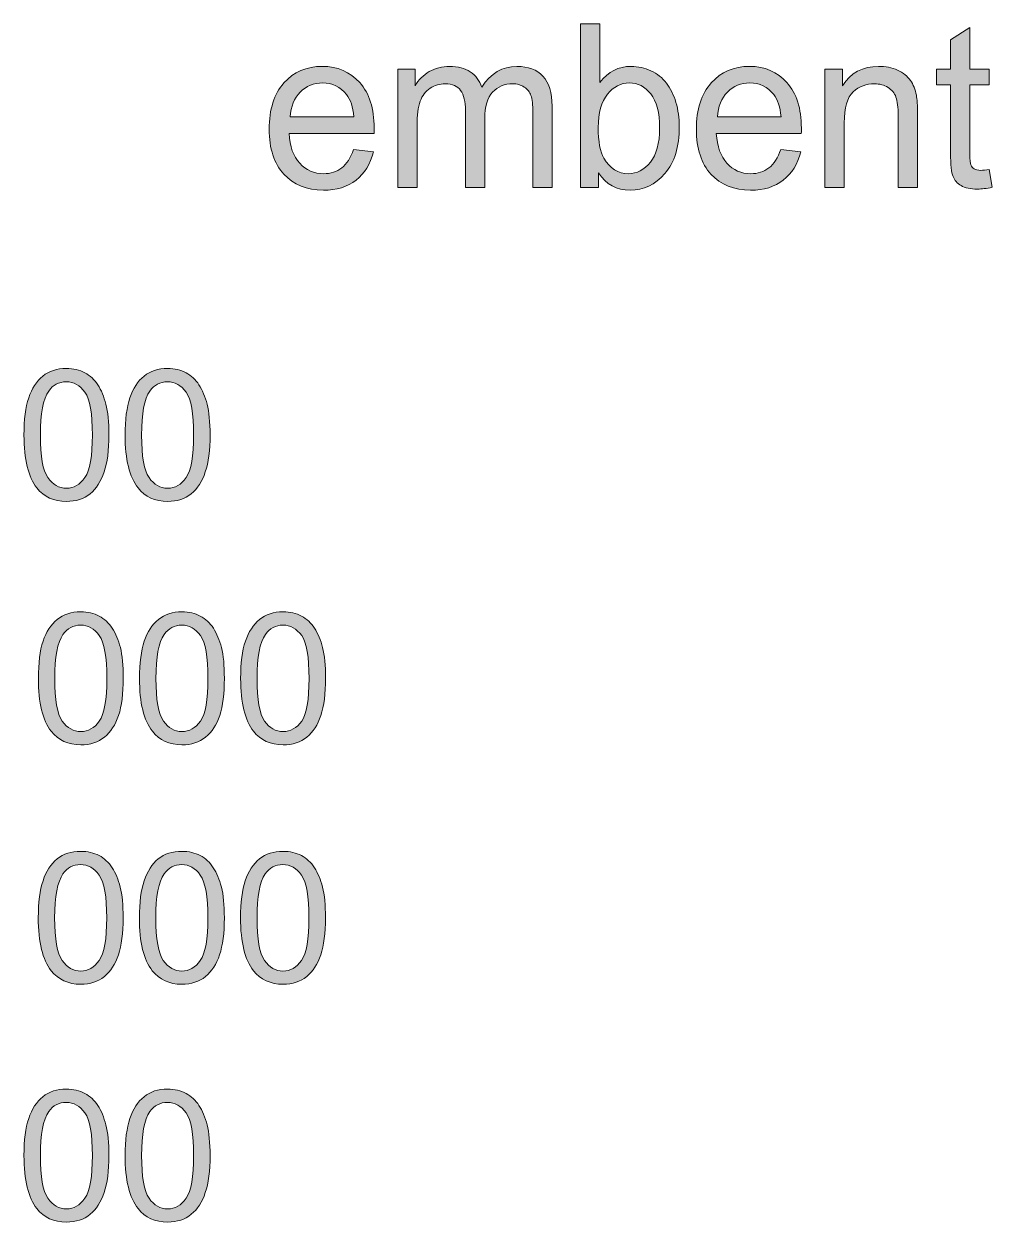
# Model space of a CAD drawing. Header units: millimetres. Extents: x 131.2 to 165.8, y -128.9 to -81.
# Drawn here: x 139.55 to 148.28, y -128.92 to -118.1 of the extents above; entities that cross this region are included whole.
import ezdxf

# ---------------------------------------------------------------- set-up
doc = ezdxf.new("R2010")
doc.units = ezdxf.units.MM
doc.header["$MEASUREMENT"] = 0
doc.layers.add('Capa 1', color=7, linetype='Continuous')

msp = doc.modelspace()

# ---------------------------------------------------------------- hatches: boundary and pattern name
at = {"layer": 'Capa 1'}
h = msp.add_hatch(color=255, dxfattribs=at)
h.dxf.hatch_style = 2
edge = h.paths.add_edge_path()
edge.add_spline(control_points=[(144.732, -119.577), (144.732, -119.577), (144.571, -119.577), (144.571, -119.577), (144.571, -119.577), (144.571, -118.1), (144.571, -118.1), (144.571, -118.1), (144.745, -118.1), (144.745, -118.1), (144.745, -118.1), (144.745, -118.627), (144.745, -118.627), (144.819, -118.531), (144.912, -118.483), (145.027, -118.483), (145.09, -118.483), (145.15, -118.496), (145.206, -118.522), (145.263, -118.549), (145.309, -118.586), (145.346, -118.634), (145.382, -118.682), (145.411, -118.74), (145.431, -118.808), (145.452, -118.876), (145.462, -118.949), (145.462, -119.026), (145.462, -119.209), (145.419, -119.351), (145.332, -119.451), (145.244, -119.551), (145.14, -119.601), (145.018, -119.601), (144.897, -119.601), (144.801, -119.548), (144.732, -119.443), (144.732, -119.443), (144.732, -119.577), (144.732, -119.577)], knot_values=[0, 0, 0, 0, 1, 1, 1, 2, 2, 2, 3, 3, 3, 4, 4, 4, 5, 5, 5, 6, 6, 6, 7, 7, 7, 8, 8, 8, 9, 9, 9, 10, 10, 10, 11, 11, 11, 12, 12, 12, 13, 13, 13, 13], degree=3, periodic=1)
edge = h.paths.add_edge_path()
edge.add_spline(control_points=[(144.73, -119.034), (144.73, -119.162), (144.747, -119.255), (144.781, -119.312), (144.836, -119.405), (144.91, -119.452), (145.003, -119.452), (145.08, -119.452), (145.145, -119.418), (145.201, -119.349), (145.256, -119.28), (145.284, -119.177), (145.284, -119.041), (145.284, -118.901), (145.258, -118.798), (145.204, -118.732), (145.151, -118.665), (145.087, -118.632), (145.011, -118.632), (144.935, -118.632), (144.869, -118.666), (144.814, -118.735), (144.758, -118.804), (144.73, -118.903), (144.73, -119.034)], knot_values=[0, 0, 0, 0, 1, 1, 1, 2, 2, 2, 3, 3, 3, 4, 4, 4, 5, 5, 5, 6, 6, 6, 7, 7, 7, 8, 8, 8, 8], degree=3, periodic=1)
h = msp.add_hatch(color=255, dxfattribs=at)
h.dxf.hatch_style = 2
edge = h.paths.add_edge_path()
edge.add_spline(control_points=[(148.26, -119.415), (148.26, -119.415), (148.285, -119.575), (148.285, -119.575), (148.236, -119.586), (148.192, -119.591), (148.153, -119.591), (148.09, -119.591), (148.041, -119.581), (148.006, -119.56), (147.971, -119.539), (147.947, -119.512), (147.933, -119.478), (147.918, -119.444), (147.911, -119.372), (147.911, -119.264), (147.911, -119.264), (147.911, -118.648), (147.911, -118.648), (147.911, -118.648), (147.784, -118.648), (147.784, -118.648), (147.784, -118.648), (147.784, -118.507), (147.784, -118.507), (147.784, -118.507), (147.911, -118.507), (147.911, -118.507), (147.911, -118.507), (147.911, -118.242), (147.911, -118.242), (147.911, -118.242), (148.085, -118.133), (148.085, -118.133), (148.085, -118.133), (148.085, -118.507), (148.085, -118.507), (148.085, -118.507), (148.26, -118.507), (148.26, -118.507), (148.26, -118.507), (148.26, -118.648), (148.26, -118.648), (148.26, -118.648), (148.085, -118.648), (148.085, -118.648), (148.085, -118.648), (148.085, -119.274), (148.085, -119.274), (148.085, -119.325), (148.088, -119.359), (148.094, -119.373), (148.1, -119.388), (148.11, -119.4), (148.124, -119.409), (148.138, -119.417), (148.157, -119.422), (148.183, -119.422), (148.203, -119.422), (148.228, -119.419), (148.26, -119.415)], knot_values=[0, 0, 0, 0, 1, 1, 1, 2, 2, 2, 3, 3, 3, 4, 4, 4, 5, 5, 5, 6, 6, 6, 7, 7, 7, 8, 8, 8, 9, 9, 9, 10, 10, 10, 11, 11, 11, 12, 12, 12, 13, 13, 13, 14, 14, 14, 15, 15, 15, 16, 16, 16, 17, 17, 17, 18, 18, 18, 19, 19, 19, 20, 20, 20, 20], degree=3, periodic=1)
h = msp.add_hatch(color=255, dxfattribs=at)
h.dxf.hatch_style = 2
edge = h.paths.add_edge_path()
edge.add_spline(control_points=[(142.521, -119.232), (142.521, -119.232), (142.701, -119.255), (142.701, -119.255), (142.673, -119.365), (142.62, -119.45), (142.544, -119.51), (142.467, -119.571), (142.369, -119.601), (142.249, -119.601), (142.099, -119.601), (141.98, -119.553), (141.892, -119.457), (141.804, -119.36), (141.76, -119.225), (141.76, -119.051), (141.76, -118.871), (141.804, -118.731), (141.893, -118.632), (141.982, -118.532), (142.098, -118.483), (142.24, -118.483), (142.377, -118.483), (142.489, -118.531), (142.577, -118.629), (142.664, -118.726), (142.707, -118.863), (142.707, -119.04), (142.707, -119.051), (142.707, -119.067), (142.706, -119.088), (142.706, -119.088), (141.94, -119.088), (141.94, -119.088), (141.946, -119.206), (141.978, -119.296), (142.035, -119.358), (142.093, -119.421), (142.165, -119.452), (142.25, -119.452), (142.314, -119.452), (142.369, -119.435), (142.414, -119.4), (142.459, -119.365), (142.495, -119.309), (142.521, -119.232)], knot_values=[0, 0, 0, 0, 1, 1, 1, 2, 2, 2, 3, 3, 3, 4, 4, 4, 5, 5, 5, 6, 6, 6, 7, 7, 7, 8, 8, 8, 9, 9, 9, 10, 10, 10, 11, 11, 11, 12, 12, 12, 13, 13, 13, 14, 14, 14, 15, 15, 15, 15], degree=3, periodic=1)
edge = h.paths.add_edge_path()
edge.add_spline(control_points=[(141.949, -118.939), (141.949, -118.939), (142.523, -118.939), (142.523, -118.939), (142.516, -118.849), (142.494, -118.782), (142.458, -118.737), (142.402, -118.667), (142.33, -118.632), (142.242, -118.632), (142.162, -118.632), (142.094, -118.66), (142.04, -118.715), (141.985, -118.771), (141.955, -118.846), (141.949, -118.939)], knot_values=[0, 0, 0, 0, 1, 1, 1, 2, 2, 2, 3, 3, 3, 4, 4, 4, 5, 5, 5, 5], degree=3, periodic=1)
h = msp.add_hatch(color=255, dxfattribs=at)
h.dxf.hatch_style = 2
edge = h.paths.add_edge_path()
edge.add_spline(control_points=[(142.92, -119.577), (142.92, -119.577), (142.92, -118.507), (142.92, -118.507), (142.92, -118.507), (143.076, -118.507), (143.076, -118.507), (143.076, -118.507), (143.076, -118.657), (143.076, -118.657), (143.108, -118.605), (143.151, -118.562), (143.205, -118.53), (143.258, -118.499), (143.319, -118.483), (143.388, -118.483), (143.464, -118.483), (143.526, -118.499), (143.575, -118.532), (143.624, -118.565), (143.658, -118.611), (143.678, -118.67), (143.76, -118.545), (143.865, -118.483), (143.996, -118.483), (144.098, -118.483), (144.176, -118.512), (144.231, -118.571), (144.286, -118.63), (144.313, -118.72), (144.313, -118.842), (144.313, -118.842), (144.313, -119.577), (144.313, -119.577), (144.313, -119.577), (144.14, -119.577), (144.14, -119.577), (144.14, -119.577), (144.14, -118.903), (144.14, -118.903), (144.14, -118.83), (144.134, -118.778), (144.123, -118.746), (144.112, -118.714), (144.091, -118.689), (144.062, -118.669), (144.032, -118.65), (143.997, -118.64), (143.957, -118.64), (143.885, -118.64), (143.825, -118.665), (143.777, -118.715), (143.729, -118.765), (143.705, -118.845), (143.705, -118.955), (143.705, -118.955), (143.705, -119.577), (143.705, -119.577), (143.705, -119.577), (143.531, -119.577), (143.531, -119.577), (143.531, -119.577), (143.531, -118.882), (143.531, -118.882), (143.531, -118.801), (143.517, -118.741), (143.488, -118.7), (143.46, -118.66), (143.414, -118.64), (143.349, -118.64), (143.3, -118.64), (143.255, -118.653), (143.213, -118.68), (143.171, -118.707), (143.141, -118.746), (143.123, -118.798), (143.104, -118.85), (143.095, -118.924), (143.095, -119.022), (143.095, -119.022), (143.095, -119.577), (143.095, -119.577), (143.095, -119.577), (142.92, -119.577), (142.92, -119.577)], knot_values=[0, 0, 0, 0, 1, 1, 1, 2, 2, 2, 3, 3, 3, 4, 4, 4, 5, 5, 5, 6, 6, 6, 7, 7, 7, 8, 8, 8, 9, 9, 9, 10, 10, 10, 11, 11, 11, 12, 12, 12, 13, 13, 13, 14, 14, 14, 15, 15, 15, 16, 16, 16, 17, 17, 17, 18, 18, 18, 19, 19, 19, 20, 20, 20, 21, 21, 21, 22, 22, 22, 23, 23, 23, 24, 24, 24, 25, 25, 25, 26, 26, 26, 27, 27, 27, 28, 28, 28, 28], degree=3, periodic=1)
h = msp.add_hatch(color=255, dxfattribs=at)
h.dxf.hatch_style = 2
edge = h.paths.add_edge_path()
edge.add_spline(control_points=[(146.378, -119.232), (146.378, -119.232), (146.558, -119.255), (146.558, -119.255), (146.53, -119.365), (146.477, -119.45), (146.4, -119.51), (146.323, -119.571), (146.225, -119.601), (146.106, -119.601), (145.956, -119.601), (145.836, -119.553), (145.748, -119.457), (145.66, -119.36), (145.616, -119.225), (145.616, -119.051), (145.616, -118.871), (145.661, -118.731), (145.75, -118.632), (145.839, -118.532), (145.954, -118.483), (146.096, -118.483), (146.234, -118.483), (146.346, -118.531), (146.433, -118.629), (146.52, -118.726), (146.564, -118.863), (146.564, -119.04), (146.564, -119.051), (146.564, -119.067), (146.563, -119.088), (146.563, -119.088), (145.796, -119.088), (145.796, -119.088), (145.803, -119.206), (145.835, -119.296), (145.892, -119.358), (145.949, -119.421), (146.021, -119.452), (146.107, -119.452), (146.171, -119.452), (146.225, -119.435), (146.27, -119.4), (146.316, -119.365), (146.352, -119.309), (146.378, -119.232)], knot_values=[0, 0, 0, 0, 1, 1, 1, 2, 2, 2, 3, 3, 3, 4, 4, 4, 5, 5, 5, 6, 6, 6, 7, 7, 7, 8, 8, 8, 9, 9, 9, 10, 10, 10, 11, 11, 11, 12, 12, 12, 13, 13, 13, 14, 14, 14, 15, 15, 15, 15], degree=3, periodic=1)
edge = h.paths.add_edge_path()
edge.add_spline(control_points=[(145.806, -118.939), (145.806, -118.939), (146.38, -118.939), (146.38, -118.939), (146.372, -118.849), (146.35, -118.782), (146.314, -118.737), (146.259, -118.667), (146.187, -118.632), (146.098, -118.632), (146.018, -118.632), (145.951, -118.66), (145.896, -118.715), (145.842, -118.771), (145.812, -118.846), (145.806, -118.939)], knot_values=[0, 0, 0, 0, 1, 1, 1, 2, 2, 2, 3, 3, 3, 4, 4, 4, 5, 5, 5, 5], degree=3, periodic=1)
h = msp.add_hatch(color=255, dxfattribs=at)
h.dxf.hatch_style = 2
edge = h.paths.add_edge_path()
edge.add_spline(control_points=[(146.777, -119.577), (146.777, -119.577), (146.777, -118.507), (146.777, -118.507), (146.777, -118.507), (146.934, -118.507), (146.934, -118.507), (146.934, -118.507), (146.934, -118.659), (146.934, -118.659), (147.009, -118.541), (147.118, -118.483), (147.261, -118.483), (147.323, -118.483), (147.38, -118.494), (147.432, -118.517), (147.484, -118.541), (147.522, -118.571), (147.548, -118.609), (147.574, -118.646), (147.592, -118.691), (147.602, -118.743), (147.609, -118.776), (147.612, -118.835), (147.612, -118.919), (147.612, -118.919), (147.612, -119.577), (147.612, -119.577), (147.612, -119.577), (147.438, -119.577), (147.438, -119.577), (147.438, -119.577), (147.438, -118.926), (147.438, -118.926), (147.438, -118.852), (147.431, -118.797), (147.418, -118.76), (147.404, -118.724), (147.38, -118.694), (147.346, -118.673), (147.311, -118.651), (147.27, -118.64), (147.224, -118.64), (147.15, -118.64), (147.086, -118.664), (147.032, -118.713), (146.978, -118.762), (146.951, -118.855), (146.951, -118.993), (146.951, -118.993), (146.951, -119.577), (146.951, -119.577), (146.951, -119.577), (146.777, -119.577), (146.777, -119.577)], knot_values=[0, 0, 0, 0, 1, 1, 1, 2, 2, 2, 3, 3, 3, 4, 4, 4, 5, 5, 5, 6, 6, 6, 7, 7, 7, 8, 8, 8, 9, 9, 9, 10, 10, 10, 11, 11, 11, 12, 12, 12, 13, 13, 13, 14, 14, 14, 15, 15, 15, 16, 16, 16, 17, 17, 17, 18, 18, 18, 18], degree=3, periodic=1)
h = msp.add_hatch(color=255, dxfattribs=at)
h.dxf.hatch_style = 2
edge = h.paths.add_edge_path()
edge.add_spline(control_points=[(139.546, -121.812), (139.546, -121.673), (139.56, -121.561), (139.589, -121.476), (139.617, -121.391), (139.66, -121.326), (139.716, -121.28), (139.773, -121.234), (139.844, -121.211), (139.929, -121.211), (139.992, -121.211), (140.048, -121.224), (140.095, -121.249), (140.143, -121.275), (140.182, -121.311), (140.213, -121.359), (140.244, -121.407), (140.268, -121.465), (140.286, -121.534), (140.304, -121.603), (140.313, -121.695), (140.313, -121.812), (140.313, -121.95), (140.298, -122.061), (140.27, -122.146), (140.242, -122.23), (140.199, -122.296), (140.143, -122.342), (140.087, -122.388), (140.015, -122.412), (139.929, -122.412), (139.816, -122.412), (139.727, -122.371), (139.662, -122.29), (139.585, -122.192), (139.546, -122.033), (139.546, -121.812)], knot_values=[0, 0, 0, 0, 1, 1, 1, 2, 2, 2, 3, 3, 3, 4, 4, 4, 5, 5, 5, 6, 6, 6, 7, 7, 7, 8, 8, 8, 9, 9, 9, 10, 10, 10, 11, 11, 11, 12, 12, 12, 12], degree=3, periodic=1)
edge = h.paths.add_edge_path()
edge.add_spline(control_points=[(139.694, -121.812), (139.694, -122.005), (139.717, -122.133), (139.762, -122.197), (139.807, -122.261), (139.863, -122.293), (139.929, -122.293), (139.996, -122.293), (140.051, -122.261), (140.096, -122.197), (140.142, -122.133), (140.164, -122.004), (140.164, -121.812), (140.164, -121.618), (140.142, -121.49), (140.096, -121.426), (140.051, -121.362), (139.995, -121.331), (139.928, -121.331), (139.861, -121.331), (139.808, -121.359), (139.769, -121.415), (139.719, -121.486), (139.694, -121.619), (139.694, -121.812)], knot_values=[0, 0, 0, 0, 1, 1, 1, 2, 2, 2, 3, 3, 3, 4, 4, 4, 5, 5, 5, 6, 6, 6, 7, 7, 7, 8, 8, 8, 8], degree=3, periodic=1)
h = msp.add_hatch(color=255, dxfattribs=at)
h.dxf.hatch_style = 2
edge = h.paths.add_edge_path()
edge.add_spline(control_points=[(140.459, -121.812), (140.459, -121.673), (140.474, -121.561), (140.502, -121.476), (140.531, -121.391), (140.573, -121.326), (140.63, -121.28), (140.686, -121.234), (140.757, -121.211), (140.843, -121.211), (140.906, -121.211), (140.961, -121.224), (141.009, -121.249), (141.056, -121.275), (141.095, -121.311), (141.126, -121.359), (141.157, -121.407), (141.182, -121.465), (141.199, -121.534), (141.217, -121.603), (141.226, -121.695), (141.226, -121.812), (141.226, -121.95), (141.212, -122.061), (141.183, -122.146), (141.155, -122.23), (141.113, -122.296), (141.056, -122.342), (141, -122.388), (140.929, -122.412), (140.843, -122.412), (140.729, -122.412), (140.64, -122.371), (140.576, -122.29), (140.498, -122.192), (140.459, -122.033), (140.459, -121.812)], knot_values=[0, 0, 0, 0, 1, 1, 1, 2, 2, 2, 3, 3, 3, 4, 4, 4, 5, 5, 5, 6, 6, 6, 7, 7, 7, 8, 8, 8, 9, 9, 9, 10, 10, 10, 11, 11, 11, 12, 12, 12, 12], degree=3, periodic=1)
edge = h.paths.add_edge_path()
edge.add_spline(control_points=[(140.608, -121.812), (140.608, -122.005), (140.63, -122.133), (140.675, -122.197), (140.721, -122.261), (140.776, -122.293), (140.843, -122.293), (140.909, -122.293), (140.965, -122.261), (141.01, -122.197), (141.055, -122.133), (141.077, -122.004), (141.077, -121.812), (141.077, -121.618), (141.055, -121.49), (141.01, -121.426), (140.965, -121.362), (140.908, -121.331), (140.841, -121.331), (140.775, -121.331), (140.722, -121.359), (140.682, -121.415), (140.632, -121.486), (140.608, -121.619), (140.608, -121.812)], knot_values=[0, 0, 0, 0, 1, 1, 1, 2, 2, 2, 3, 3, 3, 4, 4, 4, 5, 5, 5, 6, 6, 6, 7, 7, 7, 8, 8, 8, 8], degree=3, periodic=1)
h = msp.add_hatch(color=255, dxfattribs=at)
h.dxf.hatch_style = 2
edge = h.paths.add_edge_path()
edge.add_spline(control_points=[(139.676, -124.01), (139.676, -123.871), (139.69, -123.759), (139.718, -123.674), (139.747, -123.59), (139.789, -123.524), (139.846, -123.478), (139.902, -123.432), (139.973, -123.409), (140.059, -123.409), (140.122, -123.409), (140.177, -123.422), (140.225, -123.447), (140.272, -123.473), (140.312, -123.509), (140.343, -123.557), (140.374, -123.605), (140.398, -123.663), (140.416, -123.732), (140.433, -123.801), (140.442, -123.893), (140.442, -124.01), (140.442, -124.148), (140.428, -124.259), (140.4, -124.344), (140.371, -124.429), (140.329, -124.494), (140.272, -124.54), (140.216, -124.587), (140.145, -124.61), (140.059, -124.61), (139.945, -124.61), (139.856, -124.569), (139.792, -124.488), (139.714, -124.39), (139.676, -124.231), (139.676, -124.01)], knot_values=[0, 0, 0, 0, 1, 1, 1, 2, 2, 2, 3, 3, 3, 4, 4, 4, 5, 5, 5, 6, 6, 6, 7, 7, 7, 8, 8, 8, 9, 9, 9, 10, 10, 10, 11, 11, 11, 12, 12, 12, 12], degree=3, periodic=1)
edge = h.paths.add_edge_path()
edge.add_spline(control_points=[(139.824, -124.01), (139.824, -124.203), (139.846, -124.331), (139.892, -124.395), (139.937, -124.459), (139.993, -124.491), (140.059, -124.491), (140.125, -124.491), (140.181, -124.459), (140.226, -124.395), (140.271, -124.331), (140.294, -124.202), (140.294, -124.01), (140.294, -123.816), (140.271, -123.688), (140.226, -123.624), (140.181, -123.561), (140.125, -123.529), (140.057, -123.529), (139.991, -123.529), (139.938, -123.557), (139.898, -123.613), (139.849, -123.685), (139.824, -123.817), (139.824, -124.01)], knot_values=[0, 0, 0, 0, 1, 1, 1, 2, 2, 2, 3, 3, 3, 4, 4, 4, 5, 5, 5, 6, 6, 6, 7, 7, 7, 8, 8, 8, 8], degree=3, periodic=1)
h = msp.add_hatch(color=255, dxfattribs=at)
h.dxf.hatch_style = 2
edge = h.paths.add_edge_path()
edge.add_spline(control_points=[(140.589, -124.01), (140.589, -123.871), (140.603, -123.759), (140.632, -123.674), (140.66, -123.59), (140.703, -123.524), (140.759, -123.478), (140.816, -123.432), (140.887, -123.409), (140.972, -123.409), (141.035, -123.409), (141.091, -123.422), (141.138, -123.447), (141.186, -123.473), (141.225, -123.509), (141.256, -123.557), (141.287, -123.605), (141.311, -123.663), (141.329, -123.732), (141.347, -123.801), (141.355, -123.893), (141.355, -124.01), (141.355, -124.148), (141.341, -124.259), (141.313, -124.344), (141.285, -124.429), (141.242, -124.494), (141.186, -124.54), (141.129, -124.587), (141.058, -124.61), (140.972, -124.61), (140.859, -124.61), (140.77, -124.569), (140.705, -124.488), (140.628, -124.39), (140.589, -124.231), (140.589, -124.01)], knot_values=[0, 0, 0, 0, 1, 1, 1, 2, 2, 2, 3, 3, 3, 4, 4, 4, 5, 5, 5, 6, 6, 6, 7, 7, 7, 8, 8, 8, 9, 9, 9, 10, 10, 10, 11, 11, 11, 12, 12, 12, 12], degree=3, periodic=1)
edge = h.paths.add_edge_path()
edge.add_spline(control_points=[(140.737, -124.01), (140.737, -124.203), (140.76, -124.331), (140.805, -124.395), (140.85, -124.459), (140.906, -124.491), (140.972, -124.491), (141.038, -124.491), (141.094, -124.459), (141.139, -124.395), (141.184, -124.331), (141.207, -124.202), (141.207, -124.01), (141.207, -123.816), (141.184, -123.688), (141.139, -123.624), (141.094, -123.561), (141.038, -123.529), (140.971, -123.529), (140.904, -123.529), (140.851, -123.557), (140.812, -123.613), (140.762, -123.685), (140.737, -123.817), (140.737, -124.01)], knot_values=[0, 0, 0, 0, 1, 1, 1, 2, 2, 2, 3, 3, 3, 4, 4, 4, 5, 5, 5, 6, 6, 6, 7, 7, 7, 8, 8, 8, 8], degree=3, periodic=1)
h = msp.add_hatch(color=255, dxfattribs=at)
h.dxf.hatch_style = 2
edge = h.paths.add_edge_path()
edge.add_spline(control_points=[(141.502, -124.01), (141.502, -123.871), (141.516, -123.759), (141.545, -123.674), (141.574, -123.59), (141.616, -123.524), (141.673, -123.478), (141.729, -123.432), (141.8, -123.409), (141.885, -123.409), (141.949, -123.409), (142.004, -123.422), (142.051, -123.447), (142.099, -123.473), (142.138, -123.509), (142.169, -123.557), (142.2, -123.605), (142.225, -123.663), (142.242, -123.732), (142.26, -123.801), (142.269, -123.893), (142.269, -124.01), (142.269, -124.148), (142.255, -124.259), (142.226, -124.344), (142.198, -124.429), (142.156, -124.494), (142.099, -124.54), (142.043, -124.587), (141.972, -124.61), (141.885, -124.61), (141.772, -124.61), (141.683, -124.569), (141.618, -124.488), (141.541, -124.39), (141.502, -124.231), (141.502, -124.01)], knot_values=[0, 0, 0, 0, 1, 1, 1, 2, 2, 2, 3, 3, 3, 4, 4, 4, 5, 5, 5, 6, 6, 6, 7, 7, 7, 8, 8, 8, 9, 9, 9, 10, 10, 10, 11, 11, 11, 12, 12, 12, 12], degree=3, periodic=1)
edge = h.paths.add_edge_path()
edge.add_spline(control_points=[(141.651, -124.01), (141.651, -124.203), (141.673, -124.331), (141.718, -124.395), (141.763, -124.459), (141.819, -124.491), (141.885, -124.491), (141.952, -124.491), (142.007, -124.459), (142.053, -124.395), (142.098, -124.331), (142.12, -124.202), (142.12, -124.01), (142.12, -123.816), (142.098, -123.688), (142.053, -123.624), (142.007, -123.561), (141.951, -123.529), (141.884, -123.529), (141.818, -123.529), (141.765, -123.557), (141.725, -123.613), (141.675, -123.685), (141.651, -123.817), (141.651, -124.01)], knot_values=[0, 0, 0, 0, 1, 1, 1, 2, 2, 2, 3, 3, 3, 4, 4, 4, 5, 5, 5, 6, 6, 6, 7, 7, 7, 8, 8, 8, 8], degree=3, periodic=1)
h = msp.add_hatch(color=255, dxfattribs=at)
h.dxf.hatch_style = 2
edge = h.paths.add_edge_path()
edge.add_spline(control_points=[(139.675, -126.172), (139.675, -126.033), (139.689, -125.922), (139.718, -125.837), (139.746, -125.752), (139.789, -125.687), (139.845, -125.641), (139.902, -125.595), (139.973, -125.572), (140.058, -125.572), (140.121, -125.572), (140.177, -125.585), (140.224, -125.61), (140.272, -125.635), (140.311, -125.672), (140.342, -125.72), (140.373, -125.768), (140.397, -125.826), (140.415, -125.895), (140.433, -125.963), (140.441, -126.056), (140.441, -126.172), (140.441, -126.31), (140.427, -126.422), (140.399, -126.506), (140.371, -126.591), (140.328, -126.656), (140.272, -126.703), (140.215, -126.749), (140.144, -126.772), (140.058, -126.772), (139.945, -126.772), (139.856, -126.731), (139.791, -126.65), (139.714, -126.552), (139.675, -126.393), (139.675, -126.172)], knot_values=[0, 0, 0, 0, 1, 1, 1, 2, 2, 2, 3, 3, 3, 4, 4, 4, 5, 5, 5, 6, 6, 6, 7, 7, 7, 8, 8, 8, 9, 9, 9, 10, 10, 10, 11, 11, 11, 12, 12, 12, 12], degree=3, periodic=1)
edge = h.paths.add_edge_path()
edge.add_spline(control_points=[(139.823, -126.172), (139.823, -126.365), (139.846, -126.494), (139.891, -126.558), (139.936, -126.621), (139.992, -126.653), (140.058, -126.653), (140.124, -126.653), (140.18, -126.621), (140.225, -126.557), (140.271, -126.493), (140.293, -126.365), (140.293, -126.172), (140.293, -125.979), (140.271, -125.85), (140.225, -125.787), (140.18, -125.723), (140.124, -125.691), (140.057, -125.691), (139.99, -125.691), (139.937, -125.719), (139.898, -125.776), (139.848, -125.847), (139.823, -125.979), (139.823, -126.172)], knot_values=[0, 0, 0, 0, 1, 1, 1, 2, 2, 2, 3, 3, 3, 4, 4, 4, 5, 5, 5, 6, 6, 6, 7, 7, 7, 8, 8, 8, 8], degree=3, periodic=1)
h = msp.add_hatch(color=255, dxfattribs=at)
h.dxf.hatch_style = 2
edge = h.paths.add_edge_path()
edge.add_spline(control_points=[(140.588, -126.172), (140.588, -126.033), (140.602, -125.922), (140.631, -125.837), (140.66, -125.752), (140.702, -125.687), (140.758, -125.641), (140.815, -125.595), (140.886, -125.572), (140.971, -125.572), (141.034, -125.572), (141.09, -125.585), (141.137, -125.61), (141.185, -125.635), (141.224, -125.672), (141.255, -125.72), (141.286, -125.768), (141.31, -125.826), (141.328, -125.895), (141.346, -125.963), (141.355, -126.056), (141.355, -126.172), (141.355, -126.31), (141.34, -126.422), (141.312, -126.506), (141.284, -126.591), (141.241, -126.656), (141.185, -126.703), (141.129, -126.749), (141.057, -126.772), (140.971, -126.772), (140.858, -126.772), (140.769, -126.731), (140.704, -126.65), (140.627, -126.552), (140.588, -126.393), (140.588, -126.172)], knot_values=[0, 0, 0, 0, 1, 1, 1, 2, 2, 2, 3, 3, 3, 4, 4, 4, 5, 5, 5, 6, 6, 6, 7, 7, 7, 8, 8, 8, 9, 9, 9, 10, 10, 10, 11, 11, 11, 12, 12, 12, 12], degree=3, periodic=1)
edge = h.paths.add_edge_path()
edge.add_spline(control_points=[(140.736, -126.172), (140.736, -126.365), (140.759, -126.494), (140.804, -126.558), (140.849, -126.621), (140.905, -126.653), (140.971, -126.653), (141.038, -126.653), (141.093, -126.621), (141.138, -126.557), (141.184, -126.493), (141.206, -126.365), (141.206, -126.172), (141.206, -125.979), (141.184, -125.85), (141.138, -125.787), (141.093, -125.723), (141.037, -125.691), (140.97, -125.691), (140.903, -125.691), (140.851, -125.719), (140.811, -125.776), (140.761, -125.847), (140.736, -125.979), (140.736, -126.172)], knot_values=[0, 0, 0, 0, 1, 1, 1, 2, 2, 2, 3, 3, 3, 4, 4, 4, 5, 5, 5, 6, 6, 6, 7, 7, 7, 8, 8, 8, 8], degree=3, periodic=1)
h = msp.add_hatch(color=255, dxfattribs=at)
h.dxf.hatch_style = 2
edge = h.paths.add_edge_path()
edge.add_spline(control_points=[(141.501, -126.172), (141.501, -126.033), (141.516, -125.922), (141.544, -125.837), (141.573, -125.752), (141.615, -125.687), (141.672, -125.641), (141.728, -125.595), (141.799, -125.572), (141.884, -125.572), (141.947, -125.572), (142.003, -125.585), (142.05, -125.61), (142.098, -125.635), (142.137, -125.672), (142.168, -125.72), (142.199, -125.768), (142.224, -125.826), (142.241, -125.895), (142.259, -125.963), (142.268, -126.056), (142.268, -126.172), (142.268, -126.31), (142.253, -126.422), (142.225, -126.506), (142.197, -126.591), (142.154, -126.656), (142.098, -126.703), (142.042, -126.749), (141.97, -126.772), (141.884, -126.772), (141.771, -126.772), (141.682, -126.731), (141.617, -126.65), (141.54, -126.552), (141.501, -126.393), (141.501, -126.172)], knot_values=[0, 0, 0, 0, 1, 1, 1, 2, 2, 2, 3, 3, 3, 4, 4, 4, 5, 5, 5, 6, 6, 6, 7, 7, 7, 8, 8, 8, 9, 9, 9, 10, 10, 10, 11, 11, 11, 12, 12, 12, 12], degree=3, periodic=1)
edge = h.paths.add_edge_path()
edge.add_spline(control_points=[(141.65, -126.172), (141.65, -126.365), (141.672, -126.494), (141.717, -126.558), (141.762, -126.621), (141.818, -126.653), (141.884, -126.653), (141.951, -126.653), (142.006, -126.621), (142.052, -126.557), (142.097, -126.493), (142.119, -126.365), (142.119, -126.172), (142.119, -125.979), (142.097, -125.85), (142.052, -125.787), (142.006, -125.723), (141.95, -125.691), (141.883, -125.691), (141.817, -125.691), (141.764, -125.719), (141.724, -125.776), (141.674, -125.847), (141.65, -125.979), (141.65, -126.172)], knot_values=[0, 0, 0, 0, 1, 1, 1, 2, 2, 2, 3, 3, 3, 4, 4, 4, 5, 5, 5, 6, 6, 6, 7, 7, 7, 8, 8, 8, 8], degree=3, periodic=1)
h = msp.add_hatch(color=255, dxfattribs=at)
h.dxf.hatch_style = 2
edge = h.paths.add_edge_path()
edge.add_spline(control_points=[(139.546, -128.32), (139.546, -128.181), (139.56, -128.069), (139.589, -127.984), (139.617, -127.9), (139.66, -127.834), (139.716, -127.788), (139.773, -127.742), (139.844, -127.719), (139.929, -127.719), (139.992, -127.719), (140.048, -127.732), (140.095, -127.758), (140.143, -127.783), (140.182, -127.82), (140.213, -127.867), (140.244, -127.915), (140.268, -127.973), (140.286, -128.042), (140.304, -128.111), (140.313, -128.203), (140.313, -128.32), (140.313, -128.458), (140.298, -128.569), (140.27, -128.654), (140.242, -128.739), (140.199, -128.804), (140.143, -128.85), (140.087, -128.897), (140.015, -128.92), (139.929, -128.92), (139.816, -128.92), (139.727, -128.879), (139.662, -128.798), (139.585, -128.7), (139.546, -128.541), (139.546, -128.32)], knot_values=[0, 0, 0, 0, 1, 1, 1, 2, 2, 2, 3, 3, 3, 4, 4, 4, 5, 5, 5, 6, 6, 6, 7, 7, 7, 8, 8, 8, 9, 9, 9, 10, 10, 10, 11, 11, 11, 12, 12, 12, 12], degree=3, periodic=1)
edge = h.paths.add_edge_path()
edge.add_spline(control_points=[(139.694, -128.32), (139.694, -128.513), (139.717, -128.641), (139.762, -128.705), (139.807, -128.769), (139.863, -128.801), (139.929, -128.801), (139.996, -128.801), (140.051, -128.769), (140.096, -128.705), (140.142, -128.641), (140.164, -128.512), (140.164, -128.32), (140.164, -128.127), (140.142, -127.998), (140.096, -127.934), (140.051, -127.871), (139.995, -127.839), (139.928, -127.839), (139.861, -127.839), (139.808, -127.867), (139.769, -127.923), (139.719, -127.995), (139.694, -128.127), (139.694, -128.32)], knot_values=[0, 0, 0, 0, 1, 1, 1, 2, 2, 2, 3, 3, 3, 4, 4, 4, 5, 5, 5, 6, 6, 6, 7, 7, 7, 8, 8, 8, 8], degree=3, periodic=1)
h = msp.add_hatch(color=255, dxfattribs=at)
h.dxf.hatch_style = 2
edge = h.paths.add_edge_path()
edge.add_spline(control_points=[(140.459, -128.32), (140.459, -128.181), (140.474, -128.069), (140.502, -127.984), (140.531, -127.9), (140.573, -127.834), (140.63, -127.788), (140.686, -127.742), (140.757, -127.719), (140.843, -127.719), (140.906, -127.719), (140.961, -127.732), (141.009, -127.758), (141.056, -127.783), (141.095, -127.82), (141.126, -127.867), (141.157, -127.915), (141.182, -127.973), (141.199, -128.042), (141.217, -128.111), (141.226, -128.203), (141.226, -128.32), (141.226, -128.458), (141.212, -128.569), (141.183, -128.654), (141.155, -128.739), (141.113, -128.804), (141.056, -128.85), (141, -128.897), (140.929, -128.92), (140.843, -128.92), (140.729, -128.92), (140.64, -128.879), (140.576, -128.798), (140.498, -128.7), (140.459, -128.541), (140.459, -128.32)], knot_values=[0, 0, 0, 0, 1, 1, 1, 2, 2, 2, 3, 3, 3, 4, 4, 4, 5, 5, 5, 6, 6, 6, 7, 7, 7, 8, 8, 8, 9, 9, 9, 10, 10, 10, 11, 11, 11, 12, 12, 12, 12], degree=3, periodic=1)
edge = h.paths.add_edge_path()
edge.add_spline(control_points=[(140.608, -128.32), (140.608, -128.513), (140.63, -128.641), (140.675, -128.705), (140.721, -128.769), (140.776, -128.801), (140.843, -128.801), (140.909, -128.801), (140.965, -128.769), (141.01, -128.705), (141.055, -128.641), (141.077, -128.512), (141.077, -128.32), (141.077, -128.127), (141.055, -127.998), (141.01, -127.934), (140.965, -127.871), (140.908, -127.839), (140.841, -127.839), (140.775, -127.839), (140.722, -127.867), (140.682, -127.923), (140.632, -127.995), (140.608, -128.127), (140.608, -128.32)], knot_values=[0, 0, 0, 0, 1, 1, 1, 2, 2, 2, 3, 3, 3, 4, 4, 4, 5, 5, 5, 6, 6, 6, 7, 7, 7, 8, 8, 8, 8], degree=3, periodic=1)

# ---------------------------------------------------------------- linework, layer by layer
at = {"layer": 'Capa 1', "lineweight": 0}
for points, knots in [([(144.732, -119.577), (144.732, -119.577), (144.571, -119.577), (144.571, -119.577), (144.571, -119.577), (144.571, -118.1), (144.571, -118.1), (144.571, -118.1), (144.745, -118.1), (144.745, -118.1), (144.745, -118.1), (144.745, -118.627), (144.745, -118.627), (144.819, -118.531), (144.912, -118.483), (145.027, -118.483), (145.09, -118.483), (145.15, -118.496), (145.206, -118.522), (145.263, -118.549), (145.309, -118.586), (145.346, -118.634), (145.382, -118.682), (145.411, -118.74), (145.431, -118.808), (145.452, -118.876), (145.462, -118.949), (145.462, -119.026), (145.462, -119.209), (145.419, -119.351), (145.332, -119.451), (145.244, -119.551), (145.14, -119.601), (145.018, -119.601), (144.897, -119.601), (144.801, -119.548), (144.732, -119.443), (144.732, -119.443), (144.732, -119.577), (144.732, -119.577)], [0, 0, 0, 0, 1, 1, 1, 2, 2, 2, 3, 3, 3, 4, 4, 4, 5, 5, 5, 6, 6, 6, 7, 7, 7, 8, 8, 8, 9, 9, 9, 10, 10, 10, 11, 11, 11, 12, 12, 12, 13, 13, 13, 13]), ([(148.26, -119.415), (148.26, -119.415), (148.285, -119.575), (148.285, -119.575), (148.236, -119.586), (148.192, -119.591), (148.153, -119.591), (148.09, -119.591), (148.041, -119.581), (148.006, -119.56), (147.971, -119.539), (147.947, -119.512), (147.933, -119.478), (147.918, -119.444), (147.911, -119.372), (147.911, -119.264), (147.911, -119.264), (147.911, -118.648), (147.911, -118.648), (147.911, -118.648), (147.784, -118.648), (147.784, -118.648), (147.784, -118.648), (147.784, -118.507), (147.784, -118.507), (147.784, -118.507), (147.911, -118.507), (147.911, -118.507), (147.911, -118.507), (147.911, -118.242), (147.911, -118.242), (147.911, -118.242), (148.085, -118.133), (148.085, -118.133), (148.085, -118.133), (148.085, -118.507), (148.085, -118.507), (148.085, -118.507), (148.26, -118.507), (148.26, -118.507), (148.26, -118.507), (148.26, -118.648), (148.26, -118.648), (148.26, -118.648), (148.085, -118.648), (148.085, -118.648), (148.085, -118.648), (148.085, -119.274), (148.085, -119.274), (148.085, -119.325), (148.088, -119.359), (148.094, -119.373), (148.1, -119.388), (148.11, -119.4), (148.124, -119.409), (148.138, -119.417), (148.157, -119.422), (148.183, -119.422), (148.203, -119.422), (148.228, -119.419), (148.26, -119.415)], [0, 0, 0, 0, 1, 1, 1, 2, 2, 2, 3, 3, 3, 4, 4, 4, 5, 5, 5, 6, 6, 6, 7, 7, 7, 8, 8, 8, 9, 9, 9, 10, 10, 10, 11, 11, 11, 12, 12, 12, 13, 13, 13, 14, 14, 14, 15, 15, 15, 16, 16, 16, 17, 17, 17, 18, 18, 18, 19, 19, 19, 20, 20, 20, 20]), ([(142.521, -119.232), (142.521, -119.232), (142.701, -119.255), (142.701, -119.255), (142.673, -119.365), (142.62, -119.45), (142.544, -119.51), (142.467, -119.571), (142.369, -119.601), (142.249, -119.601), (142.099, -119.601), (141.98, -119.553), (141.892, -119.457), (141.804, -119.36), (141.76, -119.225), (141.76, -119.051), (141.76, -118.871), (141.804, -118.731), (141.893, -118.632), (141.982, -118.532), (142.098, -118.483), (142.24, -118.483), (142.377, -118.483), (142.489, -118.531), (142.577, -118.629), (142.664, -118.726), (142.707, -118.863), (142.707, -119.04), (142.707, -119.051), (142.707, -119.067), (142.706, -119.088), (142.706, -119.088), (141.94, -119.088), (141.94, -119.088), (141.946, -119.206), (141.978, -119.296), (142.035, -119.358), (142.093, -119.421), (142.165, -119.452), (142.25, -119.452), (142.314, -119.452), (142.369, -119.435), (142.414, -119.4), (142.459, -119.365), (142.495, -119.309), (142.521, -119.232)], [0, 0, 0, 0, 1, 1, 1, 2, 2, 2, 3, 3, 3, 4, 4, 4, 5, 5, 5, 6, 6, 6, 7, 7, 7, 8, 8, 8, 9, 9, 9, 10, 10, 10, 11, 11, 11, 12, 12, 12, 13, 13, 13, 14, 14, 14, 15, 15, 15, 15]), ([(142.92, -119.577), (142.92, -119.577), (142.92, -118.507), (142.92, -118.507), (142.92, -118.507), (143.076, -118.507), (143.076, -118.507), (143.076, -118.507), (143.076, -118.657), (143.076, -118.657), (143.108, -118.605), (143.151, -118.562), (143.205, -118.53), (143.258, -118.499), (143.319, -118.483), (143.388, -118.483), (143.464, -118.483), (143.526, -118.499), (143.575, -118.532), (143.624, -118.565), (143.658, -118.611), (143.678, -118.67), (143.76, -118.545), (143.865, -118.483), (143.996, -118.483), (144.098, -118.483), (144.176, -118.512), (144.231, -118.571), (144.286, -118.63), (144.313, -118.72), (144.313, -118.842), (144.313, -118.842), (144.313, -119.577), (144.313, -119.577), (144.313, -119.577), (144.14, -119.577), (144.14, -119.577), (144.14, -119.577), (144.14, -118.903), (144.14, -118.903), (144.14, -118.83), (144.134, -118.778), (144.123, -118.746), (144.112, -118.714), (144.091, -118.689), (144.062, -118.669), (144.032, -118.65), (143.997, -118.64), (143.957, -118.64), (143.885, -118.64), (143.825, -118.665), (143.777, -118.715), (143.729, -118.765), (143.705, -118.845), (143.705, -118.955), (143.705, -118.955), (143.705, -119.577), (143.705, -119.577), (143.705, -119.577), (143.531, -119.577), (143.531, -119.577), (143.531, -119.577), (143.531, -118.882), (143.531, -118.882), (143.531, -118.801), (143.517, -118.741), (143.488, -118.7), (143.46, -118.66), (143.414, -118.64), (143.349, -118.64), (143.3, -118.64), (143.255, -118.653), (143.213, -118.68), (143.171, -118.707), (143.141, -118.746), (143.123, -118.798), (143.104, -118.85), (143.095, -118.924), (143.095, -119.022), (143.095, -119.022), (143.095, -119.577), (143.095, -119.577), (143.095, -119.577), (142.92, -119.577), (142.92, -119.577)], [0, 0, 0, 0, 1, 1, 1, 2, 2, 2, 3, 3, 3, 4, 4, 4, 5, 5, 5, 6, 6, 6, 7, 7, 7, 8, 8, 8, 9, 9, 9, 10, 10, 10, 11, 11, 11, 12, 12, 12, 13, 13, 13, 14, 14, 14, 15, 15, 15, 16, 16, 16, 17, 17, 17, 18, 18, 18, 19, 19, 19, 20, 20, 20, 21, 21, 21, 22, 22, 22, 23, 23, 23, 24, 24, 24, 25, 25, 25, 26, 26, 26, 27, 27, 27, 28, 28, 28, 28]), ([(146.378, -119.232), (146.378, -119.232), (146.558, -119.255), (146.558, -119.255), (146.53, -119.365), (146.477, -119.45), (146.4, -119.51), (146.323, -119.571), (146.225, -119.601), (146.106, -119.601), (145.956, -119.601), (145.836, -119.553), (145.748, -119.457), (145.66, -119.36), (145.616, -119.225), (145.616, -119.051), (145.616, -118.871), (145.661, -118.731), (145.75, -118.632), (145.839, -118.532), (145.954, -118.483), (146.096, -118.483), (146.234, -118.483), (146.346, -118.531), (146.433, -118.629), (146.52, -118.726), (146.564, -118.863), (146.564, -119.04), (146.564, -119.051), (146.564, -119.067), (146.563, -119.088), (146.563, -119.088), (145.796, -119.088), (145.796, -119.088), (145.803, -119.206), (145.835, -119.296), (145.892, -119.358), (145.949, -119.421), (146.021, -119.452), (146.107, -119.452), (146.171, -119.452), (146.225, -119.435), (146.27, -119.4), (146.316, -119.365), (146.352, -119.309), (146.378, -119.232)], [0, 0, 0, 0, 1, 1, 1, 2, 2, 2, 3, 3, 3, 4, 4, 4, 5, 5, 5, 6, 6, 6, 7, 7, 7, 8, 8, 8, 9, 9, 9, 10, 10, 10, 11, 11, 11, 12, 12, 12, 13, 13, 13, 14, 14, 14, 15, 15, 15, 15]), ([(146.777, -119.577), (146.777, -119.577), (146.777, -118.507), (146.777, -118.507), (146.777, -118.507), (146.934, -118.507), (146.934, -118.507), (146.934, -118.507), (146.934, -118.659), (146.934, -118.659), (147.009, -118.541), (147.118, -118.483), (147.261, -118.483), (147.323, -118.483), (147.38, -118.494), (147.432, -118.517), (147.484, -118.541), (147.522, -118.571), (147.548, -118.609), (147.574, -118.646), (147.592, -118.691), (147.602, -118.743), (147.609, -118.776), (147.612, -118.835), (147.612, -118.919), (147.612, -118.919), (147.612, -119.577), (147.612, -119.577), (147.612, -119.577), (147.438, -119.577), (147.438, -119.577), (147.438, -119.577), (147.438, -118.926), (147.438, -118.926), (147.438, -118.852), (147.431, -118.797), (147.418, -118.76), (147.404, -118.724), (147.38, -118.694), (147.346, -118.673), (147.311, -118.651), (147.27, -118.64), (147.224, -118.64), (147.15, -118.64), (147.086, -118.664), (147.032, -118.713), (146.978, -118.762), (146.951, -118.855), (146.951, -118.993), (146.951, -118.993), (146.951, -119.577), (146.951, -119.577), (146.951, -119.577), (146.777, -119.577), (146.777, -119.577)], [0, 0, 0, 0, 1, 1, 1, 2, 2, 2, 3, 3, 3, 4, 4, 4, 5, 5, 5, 6, 6, 6, 7, 7, 7, 8, 8, 8, 9, 9, 9, 10, 10, 10, 11, 11, 11, 12, 12, 12, 13, 13, 13, 14, 14, 14, 15, 15, 15, 16, 16, 16, 17, 17, 17, 18, 18, 18, 18]), ([(141.949, -118.939), (141.949, -118.939), (142.523, -118.939), (142.523, -118.939), (142.516, -118.849), (142.494, -118.782), (142.458, -118.737), (142.402, -118.667), (142.33, -118.632), (142.242, -118.632), (142.162, -118.632), (142.094, -118.66), (142.04, -118.715), (141.985, -118.771), (141.955, -118.846), (141.949, -118.939)], [0, 0, 0, 0, 1, 1, 1, 2, 2, 2, 3, 3, 3, 4, 4, 4, 5, 5, 5, 5]), ([(144.73, -119.034), (144.73, -119.162), (144.747, -119.255), (144.781, -119.312), (144.836, -119.405), (144.91, -119.452), (145.003, -119.452), (145.08, -119.452), (145.145, -119.418), (145.201, -119.349), (145.256, -119.28), (145.284, -119.177), (145.284, -119.041), (145.284, -118.901), (145.258, -118.798), (145.204, -118.732), (145.151, -118.665), (145.087, -118.632), (145.011, -118.632), (144.935, -118.632), (144.869, -118.666), (144.814, -118.735), (144.758, -118.804), (144.73, -118.903), (144.73, -119.034)], [0, 0, 0, 0, 1, 1, 1, 2, 2, 2, 3, 3, 3, 4, 4, 4, 5, 5, 5, 6, 6, 6, 7, 7, 7, 8, 8, 8, 8]), ([(145.806, -118.939), (145.806, -118.939), (146.38, -118.939), (146.38, -118.939), (146.372, -118.849), (146.35, -118.782), (146.314, -118.737), (146.259, -118.667), (146.187, -118.632), (146.098, -118.632), (146.018, -118.632), (145.951, -118.66), (145.896, -118.715), (145.842, -118.771), (145.812, -118.846), (145.806, -118.939)], [0, 0, 0, 0, 1, 1, 1, 2, 2, 2, 3, 3, 3, 4, 4, 4, 5, 5, 5, 5]), ([(139.546, -121.812), (139.546, -121.673), (139.56, -121.561), (139.589, -121.476), (139.617, -121.391), (139.66, -121.326), (139.716, -121.28), (139.773, -121.234), (139.844, -121.211), (139.929, -121.211), (139.992, -121.211), (140.048, -121.224), (140.095, -121.249), (140.143, -121.275), (140.182, -121.311), (140.213, -121.359), (140.244, -121.407), (140.268, -121.465), (140.286, -121.534), (140.304, -121.603), (140.313, -121.695), (140.313, -121.812), (140.313, -121.95), (140.298, -122.061), (140.27, -122.146), (140.242, -122.23), (140.199, -122.296), (140.143, -122.342), (140.087, -122.388), (140.015, -122.412), (139.929, -122.412), (139.816, -122.412), (139.727, -122.371), (139.662, -122.29), (139.585, -122.192), (139.546, -122.033), (139.546, -121.812)], [0, 0, 0, 0, 1, 1, 1, 2, 2, 2, 3, 3, 3, 4, 4, 4, 5, 5, 5, 6, 6, 6, 7, 7, 7, 8, 8, 8, 9, 9, 9, 10, 10, 10, 11, 11, 11, 12, 12, 12, 12]), ([(140.459, -121.812), (140.459, -121.673), (140.474, -121.561), (140.502, -121.476), (140.531, -121.391), (140.573, -121.326), (140.63, -121.28), (140.686, -121.234), (140.757, -121.211), (140.843, -121.211), (140.906, -121.211), (140.961, -121.224), (141.009, -121.249), (141.056, -121.275), (141.095, -121.311), (141.126, -121.359), (141.157, -121.407), (141.182, -121.465), (141.199, -121.534), (141.217, -121.603), (141.226, -121.695), (141.226, -121.812), (141.226, -121.95), (141.212, -122.061), (141.183, -122.146), (141.155, -122.23), (141.113, -122.296), (141.056, -122.342), (141, -122.388), (140.929, -122.412), (140.843, -122.412), (140.729, -122.412), (140.64, -122.371), (140.576, -122.29), (140.498, -122.192), (140.459, -122.033), (140.459, -121.812)], [0, 0, 0, 0, 1, 1, 1, 2, 2, 2, 3, 3, 3, 4, 4, 4, 5, 5, 5, 6, 6, 6, 7, 7, 7, 8, 8, 8, 9, 9, 9, 10, 10, 10, 11, 11, 11, 12, 12, 12, 12]), ([(139.694, -121.812), (139.694, -122.005), (139.717, -122.133), (139.762, -122.197), (139.807, -122.261), (139.863, -122.293), (139.929, -122.293), (139.996, -122.293), (140.051, -122.261), (140.096, -122.197), (140.142, -122.133), (140.164, -122.004), (140.164, -121.812), (140.164, -121.618), (140.142, -121.49), (140.096, -121.426), (140.051, -121.362), (139.995, -121.331), (139.928, -121.331), (139.861, -121.331), (139.808, -121.359), (139.769, -121.415), (139.719, -121.486), (139.694, -121.619), (139.694, -121.812)], [0, 0, 0, 0, 1, 1, 1, 2, 2, 2, 3, 3, 3, 4, 4, 4, 5, 5, 5, 6, 6, 6, 7, 7, 7, 8, 8, 8, 8]), ([(140.608, -121.812), (140.608, -122.005), (140.63, -122.133), (140.675, -122.197), (140.721, -122.261), (140.776, -122.293), (140.843, -122.293), (140.909, -122.293), (140.965, -122.261), (141.01, -122.197), (141.055, -122.133), (141.077, -122.004), (141.077, -121.812), (141.077, -121.618), (141.055, -121.49), (141.01, -121.426), (140.965, -121.362), (140.908, -121.331), (140.841, -121.331), (140.775, -121.331), (140.722, -121.359), (140.682, -121.415), (140.632, -121.486), (140.608, -121.619), (140.608, -121.812)], [0, 0, 0, 0, 1, 1, 1, 2, 2, 2, 3, 3, 3, 4, 4, 4, 5, 5, 5, 6, 6, 6, 7, 7, 7, 8, 8, 8, 8]), ([(139.676, -124.01), (139.676, -123.871), (139.69, -123.759), (139.718, -123.674), (139.747, -123.59), (139.789, -123.524), (139.846, -123.478), (139.902, -123.432), (139.973, -123.409), (140.059, -123.409), (140.122, -123.409), (140.177, -123.422), (140.225, -123.447), (140.272, -123.473), (140.312, -123.509), (140.343, -123.557), (140.374, -123.605), (140.398, -123.663), (140.416, -123.732), (140.433, -123.801), (140.442, -123.893), (140.442, -124.01), (140.442, -124.148), (140.428, -124.259), (140.4, -124.344), (140.371, -124.429), (140.329, -124.494), (140.272, -124.54), (140.216, -124.587), (140.145, -124.61), (140.059, -124.61), (139.945, -124.61), (139.856, -124.569), (139.792, -124.488), (139.714, -124.39), (139.676, -124.231), (139.676, -124.01)], [0, 0, 0, 0, 1, 1, 1, 2, 2, 2, 3, 3, 3, 4, 4, 4, 5, 5, 5, 6, 6, 6, 7, 7, 7, 8, 8, 8, 9, 9, 9, 10, 10, 10, 11, 11, 11, 12, 12, 12, 12]), ([(140.589, -124.01), (140.589, -123.871), (140.603, -123.759), (140.632, -123.674), (140.66, -123.59), (140.703, -123.524), (140.759, -123.478), (140.816, -123.432), (140.887, -123.409), (140.972, -123.409), (141.035, -123.409), (141.091, -123.422), (141.138, -123.447), (141.186, -123.473), (141.225, -123.509), (141.256, -123.557), (141.287, -123.605), (141.311, -123.663), (141.329, -123.732), (141.347, -123.801), (141.355, -123.893), (141.355, -124.01), (141.355, -124.148), (141.341, -124.259), (141.313, -124.344), (141.285, -124.429), (141.242, -124.494), (141.186, -124.54), (141.129, -124.587), (141.058, -124.61), (140.972, -124.61), (140.859, -124.61), (140.77, -124.569), (140.705, -124.488), (140.628, -124.39), (140.589, -124.231), (140.589, -124.01)], [0, 0, 0, 0, 1, 1, 1, 2, 2, 2, 3, 3, 3, 4, 4, 4, 5, 5, 5, 6, 6, 6, 7, 7, 7, 8, 8, 8, 9, 9, 9, 10, 10, 10, 11, 11, 11, 12, 12, 12, 12]), ([(141.502, -124.01), (141.502, -123.871), (141.516, -123.759), (141.545, -123.674), (141.574, -123.59), (141.616, -123.524), (141.673, -123.478), (141.729, -123.432), (141.8, -123.409), (141.885, -123.409), (141.949, -123.409), (142.004, -123.422), (142.051, -123.447), (142.099, -123.473), (142.138, -123.509), (142.169, -123.557), (142.2, -123.605), (142.225, -123.663), (142.242, -123.732), (142.26, -123.801), (142.269, -123.893), (142.269, -124.01), (142.269, -124.148), (142.255, -124.259), (142.226, -124.344), (142.198, -124.429), (142.156, -124.494), (142.099, -124.54), (142.043, -124.587), (141.972, -124.61), (141.885, -124.61), (141.772, -124.61), (141.683, -124.569), (141.618, -124.488), (141.541, -124.39), (141.502, -124.231), (141.502, -124.01)], [0, 0, 0, 0, 1, 1, 1, 2, 2, 2, 3, 3, 3, 4, 4, 4, 5, 5, 5, 6, 6, 6, 7, 7, 7, 8, 8, 8, 9, 9, 9, 10, 10, 10, 11, 11, 11, 12, 12, 12, 12]), ([(139.824, -124.01), (139.824, -124.203), (139.846, -124.331), (139.892, -124.395), (139.937, -124.459), (139.993, -124.491), (140.059, -124.491), (140.125, -124.491), (140.181, -124.459), (140.226, -124.395), (140.271, -124.331), (140.294, -124.202), (140.294, -124.01), (140.294, -123.816), (140.271, -123.688), (140.226, -123.624), (140.181, -123.561), (140.125, -123.529), (140.057, -123.529), (139.991, -123.529), (139.938, -123.557), (139.898, -123.613), (139.849, -123.685), (139.824, -123.817), (139.824, -124.01)], [0, 0, 0, 0, 1, 1, 1, 2, 2, 2, 3, 3, 3, 4, 4, 4, 5, 5, 5, 6, 6, 6, 7, 7, 7, 8, 8, 8, 8]), ([(140.737, -124.01), (140.737, -124.203), (140.76, -124.331), (140.805, -124.395), (140.85, -124.459), (140.906, -124.491), (140.972, -124.491), (141.038, -124.491), (141.094, -124.459), (141.139, -124.395), (141.184, -124.331), (141.207, -124.202), (141.207, -124.01), (141.207, -123.816), (141.184, -123.688), (141.139, -123.624), (141.094, -123.561), (141.038, -123.529), (140.971, -123.529), (140.904, -123.529), (140.851, -123.557), (140.812, -123.613), (140.762, -123.685), (140.737, -123.817), (140.737, -124.01)], [0, 0, 0, 0, 1, 1, 1, 2, 2, 2, 3, 3, 3, 4, 4, 4, 5, 5, 5, 6, 6, 6, 7, 7, 7, 8, 8, 8, 8]), ([(141.651, -124.01), (141.651, -124.203), (141.673, -124.331), (141.718, -124.395), (141.763, -124.459), (141.819, -124.491), (141.885, -124.491), (141.952, -124.491), (142.007, -124.459), (142.053, -124.395), (142.098, -124.331), (142.12, -124.202), (142.12, -124.01), (142.12, -123.816), (142.098, -123.688), (142.053, -123.624), (142.007, -123.561), (141.951, -123.529), (141.884, -123.529), (141.818, -123.529), (141.765, -123.557), (141.725, -123.613), (141.675, -123.685), (141.651, -123.817), (141.651, -124.01)], [0, 0, 0, 0, 1, 1, 1, 2, 2, 2, 3, 3, 3, 4, 4, 4, 5, 5, 5, 6, 6, 6, 7, 7, 7, 8, 8, 8, 8]), ([(139.675, -126.172), (139.675, -126.033), (139.689, -125.922), (139.718, -125.837), (139.746, -125.752), (139.789, -125.687), (139.845, -125.641), (139.902, -125.595), (139.973, -125.572), (140.058, -125.572), (140.121, -125.572), (140.177, -125.585), (140.224, -125.61), (140.272, -125.635), (140.311, -125.672), (140.342, -125.72), (140.373, -125.768), (140.397, -125.826), (140.415, -125.895), (140.433, -125.963), (140.441, -126.056), (140.441, -126.172), (140.441, -126.31), (140.427, -126.422), (140.399, -126.506), (140.371, -126.591), (140.328, -126.656), (140.272, -126.703), (140.215, -126.749), (140.144, -126.772), (140.058, -126.772), (139.945, -126.772), (139.856, -126.731), (139.791, -126.65), (139.714, -126.552), (139.675, -126.393), (139.675, -126.172)], [0, 0, 0, 0, 1, 1, 1, 2, 2, 2, 3, 3, 3, 4, 4, 4, 5, 5, 5, 6, 6, 6, 7, 7, 7, 8, 8, 8, 9, 9, 9, 10, 10, 10, 11, 11, 11, 12, 12, 12, 12]), ([(140.588, -126.172), (140.588, -126.033), (140.602, -125.922), (140.631, -125.837), (140.66, -125.752), (140.702, -125.687), (140.758, -125.641), (140.815, -125.595), (140.886, -125.572), (140.971, -125.572), (141.034, -125.572), (141.09, -125.585), (141.137, -125.61), (141.185, -125.635), (141.224, -125.672), (141.255, -125.72), (141.286, -125.768), (141.31, -125.826), (141.328, -125.895), (141.346, -125.963), (141.355, -126.056), (141.355, -126.172), (141.355, -126.31), (141.34, -126.422), (141.312, -126.506), (141.284, -126.591), (141.241, -126.656), (141.185, -126.703), (141.129, -126.749), (141.057, -126.772), (140.971, -126.772), (140.858, -126.772), (140.769, -126.731), (140.704, -126.65), (140.627, -126.552), (140.588, -126.393), (140.588, -126.172)], [0, 0, 0, 0, 1, 1, 1, 2, 2, 2, 3, 3, 3, 4, 4, 4, 5, 5, 5, 6, 6, 6, 7, 7, 7, 8, 8, 8, 9, 9, 9, 10, 10, 10, 11, 11, 11, 12, 12, 12, 12]), ([(141.501, -126.172), (141.501, -126.033), (141.516, -125.922), (141.544, -125.837), (141.573, -125.752), (141.615, -125.687), (141.672, -125.641), (141.728, -125.595), (141.799, -125.572), (141.884, -125.572), (141.947, -125.572), (142.003, -125.585), (142.05, -125.61), (142.098, -125.635), (142.137, -125.672), (142.168, -125.72), (142.199, -125.768), (142.224, -125.826), (142.241, -125.895), (142.259, -125.963), (142.268, -126.056), (142.268, -126.172), (142.268, -126.31), (142.253, -126.422), (142.225, -126.506), (142.197, -126.591), (142.154, -126.656), (142.098, -126.703), (142.042, -126.749), (141.97, -126.772), (141.884, -126.772), (141.771, -126.772), (141.682, -126.731), (141.617, -126.65), (141.54, -126.552), (141.501, -126.393), (141.501, -126.172)], [0, 0, 0, 0, 1, 1, 1, 2, 2, 2, 3, 3, 3, 4, 4, 4, 5, 5, 5, 6, 6, 6, 7, 7, 7, 8, 8, 8, 9, 9, 9, 10, 10, 10, 11, 11, 11, 12, 12, 12, 12]), ([(139.823, -126.172), (139.823, -126.365), (139.846, -126.494), (139.891, -126.558), (139.936, -126.621), (139.992, -126.653), (140.058, -126.653), (140.124, -126.653), (140.18, -126.621), (140.225, -126.557), (140.271, -126.493), (140.293, -126.365), (140.293, -126.172), (140.293, -125.979), (140.271, -125.85), (140.225, -125.787), (140.18, -125.723), (140.124, -125.691), (140.057, -125.691), (139.99, -125.691), (139.937, -125.719), (139.898, -125.776), (139.848, -125.847), (139.823, -125.979), (139.823, -126.172)], [0, 0, 0, 0, 1, 1, 1, 2, 2, 2, 3, 3, 3, 4, 4, 4, 5, 5, 5, 6, 6, 6, 7, 7, 7, 8, 8, 8, 8]), ([(140.736, -126.172), (140.736, -126.365), (140.759, -126.494), (140.804, -126.558), (140.849, -126.621), (140.905, -126.653), (140.971, -126.653), (141.038, -126.653), (141.093, -126.621), (141.138, -126.557), (141.184, -126.493), (141.206, -126.365), (141.206, -126.172), (141.206, -125.979), (141.184, -125.85), (141.138, -125.787), (141.093, -125.723), (141.037, -125.691), (140.97, -125.691), (140.903, -125.691), (140.851, -125.719), (140.811, -125.776), (140.761, -125.847), (140.736, -125.979), (140.736, -126.172)], [0, 0, 0, 0, 1, 1, 1, 2, 2, 2, 3, 3, 3, 4, 4, 4, 5, 5, 5, 6, 6, 6, 7, 7, 7, 8, 8, 8, 8]), ([(141.65, -126.172), (141.65, -126.365), (141.672, -126.494), (141.717, -126.558), (141.762, -126.621), (141.818, -126.653), (141.884, -126.653), (141.951, -126.653), (142.006, -126.621), (142.052, -126.557), (142.097, -126.493), (142.119, -126.365), (142.119, -126.172), (142.119, -125.979), (142.097, -125.85), (142.052, -125.787), (142.006, -125.723), (141.95, -125.691), (141.883, -125.691), (141.817, -125.691), (141.764, -125.719), (141.724, -125.776), (141.674, -125.847), (141.65, -125.979), (141.65, -126.172)], [0, 0, 0, 0, 1, 1, 1, 2, 2, 2, 3, 3, 3, 4, 4, 4, 5, 5, 5, 6, 6, 6, 7, 7, 7, 8, 8, 8, 8]), ([(139.546, -128.32), (139.546, -128.181), (139.56, -128.069), (139.589, -127.984), (139.617, -127.9), (139.66, -127.834), (139.716, -127.788), (139.773, -127.742), (139.844, -127.719), (139.929, -127.719), (139.992, -127.719), (140.048, -127.732), (140.095, -127.758), (140.143, -127.783), (140.182, -127.82), (140.213, -127.867), (140.244, -127.915), (140.268, -127.973), (140.286, -128.042), (140.304, -128.111), (140.313, -128.203), (140.313, -128.32), (140.313, -128.458), (140.298, -128.569), (140.27, -128.654), (140.242, -128.739), (140.199, -128.804), (140.143, -128.85), (140.087, -128.897), (140.015, -128.92), (139.929, -128.92), (139.816, -128.92), (139.727, -128.879), (139.662, -128.798), (139.585, -128.7), (139.546, -128.541), (139.546, -128.32)], [0, 0, 0, 0, 1, 1, 1, 2, 2, 2, 3, 3, 3, 4, 4, 4, 5, 5, 5, 6, 6, 6, 7, 7, 7, 8, 8, 8, 9, 9, 9, 10, 10, 10, 11, 11, 11, 12, 12, 12, 12]), ([(140.459, -128.32), (140.459, -128.181), (140.474, -128.069), (140.502, -127.984), (140.531, -127.9), (140.573, -127.834), (140.63, -127.788), (140.686, -127.742), (140.757, -127.719), (140.843, -127.719), (140.906, -127.719), (140.961, -127.732), (141.009, -127.758), (141.056, -127.783), (141.095, -127.82), (141.126, -127.867), (141.157, -127.915), (141.182, -127.973), (141.199, -128.042), (141.217, -128.111), (141.226, -128.203), (141.226, -128.32), (141.226, -128.458), (141.212, -128.569), (141.183, -128.654), (141.155, -128.739), (141.113, -128.804), (141.056, -128.85), (141, -128.897), (140.929, -128.92), (140.843, -128.92), (140.729, -128.92), (140.64, -128.879), (140.576, -128.798), (140.498, -128.7), (140.459, -128.541), (140.459, -128.32)], [0, 0, 0, 0, 1, 1, 1, 2, 2, 2, 3, 3, 3, 4, 4, 4, 5, 5, 5, 6, 6, 6, 7, 7, 7, 8, 8, 8, 9, 9, 9, 10, 10, 10, 11, 11, 11, 12, 12, 12, 12]), ([(139.694, -128.32), (139.694, -128.513), (139.717, -128.641), (139.762, -128.705), (139.807, -128.769), (139.863, -128.801), (139.929, -128.801), (139.996, -128.801), (140.051, -128.769), (140.096, -128.705), (140.142, -128.641), (140.164, -128.512), (140.164, -128.32), (140.164, -128.127), (140.142, -127.998), (140.096, -127.934), (140.051, -127.871), (139.995, -127.839), (139.928, -127.839), (139.861, -127.839), (139.808, -127.867), (139.769, -127.923), (139.719, -127.995), (139.694, -128.127), (139.694, -128.32)], [0, 0, 0, 0, 1, 1, 1, 2, 2, 2, 3, 3, 3, 4, 4, 4, 5, 5, 5, 6, 6, 6, 7, 7, 7, 8, 8, 8, 8]), ([(140.608, -128.32), (140.608, -128.513), (140.63, -128.641), (140.675, -128.705), (140.721, -128.769), (140.776, -128.801), (140.843, -128.801), (140.909, -128.801), (140.965, -128.769), (141.01, -128.705), (141.055, -128.641), (141.077, -128.512), (141.077, -128.32), (141.077, -128.127), (141.055, -127.998), (141.01, -127.934), (140.965, -127.871), (140.908, -127.839), (140.841, -127.839), (140.775, -127.839), (140.722, -127.867), (140.682, -127.923), (140.632, -127.995), (140.608, -128.127), (140.608, -128.32)], [0, 0, 0, 0, 1, 1, 1, 2, 2, 2, 3, 3, 3, 4, 4, 4, 5, 5, 5, 6, 6, 6, 7, 7, 7, 8, 8, 8, 8])]:
    msp.add_open_spline(points, degree=3, knots=knots, dxfattribs=at)

doc.saveas('drawing.dxf')
